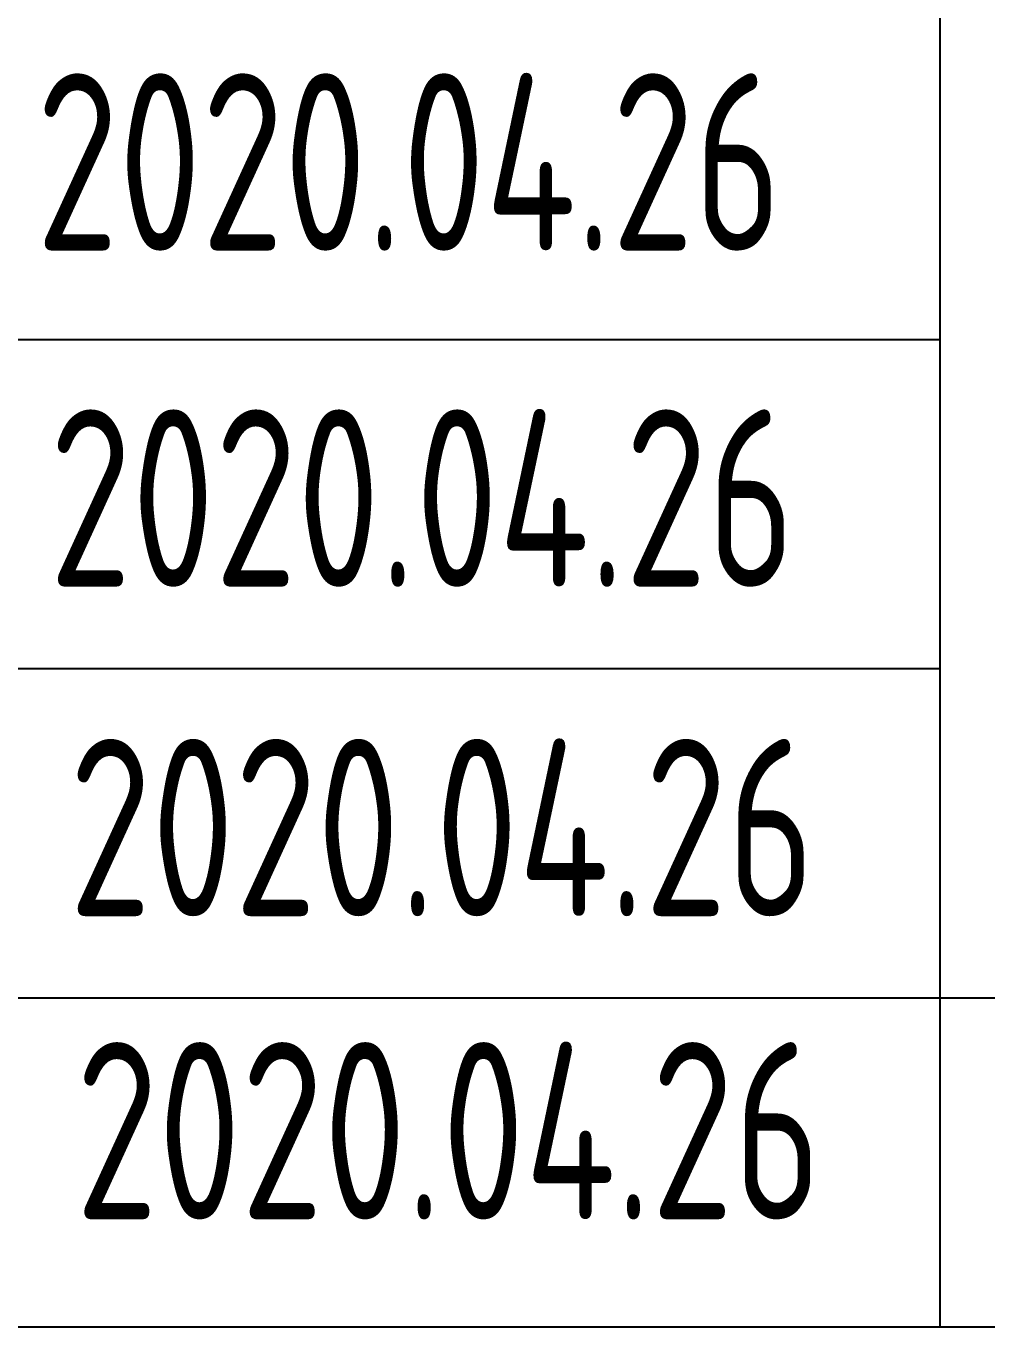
# Model space of a CAD drawing. Extents: x 5394041 to 5729212, y -433068 to -301615.
# Drawn here: x 5485453 to 5487349, y -352845 to -350277 of the extents above; entities that cross this region are included whole.
import ezdxf
from ezdxf.enums import TextEntityAlignment as Align

# ---------------------------------------------------------------- set-up
doc = ezdxf.new("R2010")
doc.units = 0
doc.header["$LTSCALE"] = 1000
doc.header["$MEASUREMENT"] = 0
doc.layers.get('0').update_dxf_attribs({"linetype": 'CONTINUOUS'})
doc.styles.add('sceie', font='sceie.shx', dxfattribs={"width": 0.7, "bigfont": 'sceic.shx'})

# ---------------------------------------------------------------- blocks, each defined once
blk = doc.blocks.new('签名')
at = {"style": 'sceie', "width": 0.8}
for p in [(5486670.1, -514111), (5486631, -514761.6), (5486657.1, -515425.2), (5486696.1, -516075.8), (5486709.1, -516674.4)]:
    blk.add_attdef('2020.4.26', text='', height=350, dxfattribs=at).set_placement(p, align=Align.MIDDLE)

msp = doc.modelspace()

# ---------------------------------------------------------------- linework, layer by layer
for p, q in [((5487257, -352845.4), (5487257, -349595.4)), ((5481757, -350895.4), (5487257, -350895.4)), ((5481757, -351545.4), (5487257, -351545.4)), ((5481757, -352195.4), (5499757, -352195.4)), ((5481757, -352845.4), (5499757, -352845.4))]:
    msp.add_line(p, q)

# ---------------------------------------------------------------- block references
at = {"color": 0}
ref = msp.add_blockref('签名', (-422.5, 164217.1), dxfattribs=at)
ref.add_attrib('2020.4.26', '2020.04.26', dxfattribs={"height": 350, "style": 'sceie', "width": 0.8}).set_placement((5486286.6, -352457.3), align=Align.MIDDLE)
ref.add_attrib('2020.4.26', '2020.04.26', dxfattribs={"height": 350, "style": 'sceie', "width": 0.8}).set_placement((5486273.6, -351858.7), align=Align.MIDDLE)
ref.add_attrib('2020.4.26', '2020.04.26', dxfattribs={"height": 350, "style": 'sceie', "width": 0.8}).set_placement((5486234.5, -351208.1), align=Align.MIDDLE)
ref.add_attrib('2020.4.26', '2020.04.26', dxfattribs={"height": 350, "style": 'sceie', "width": 0.8}).set_placement((5486208.5, -350544.5), align=Align.MIDDLE)

doc.saveas('drawing.dxf')
